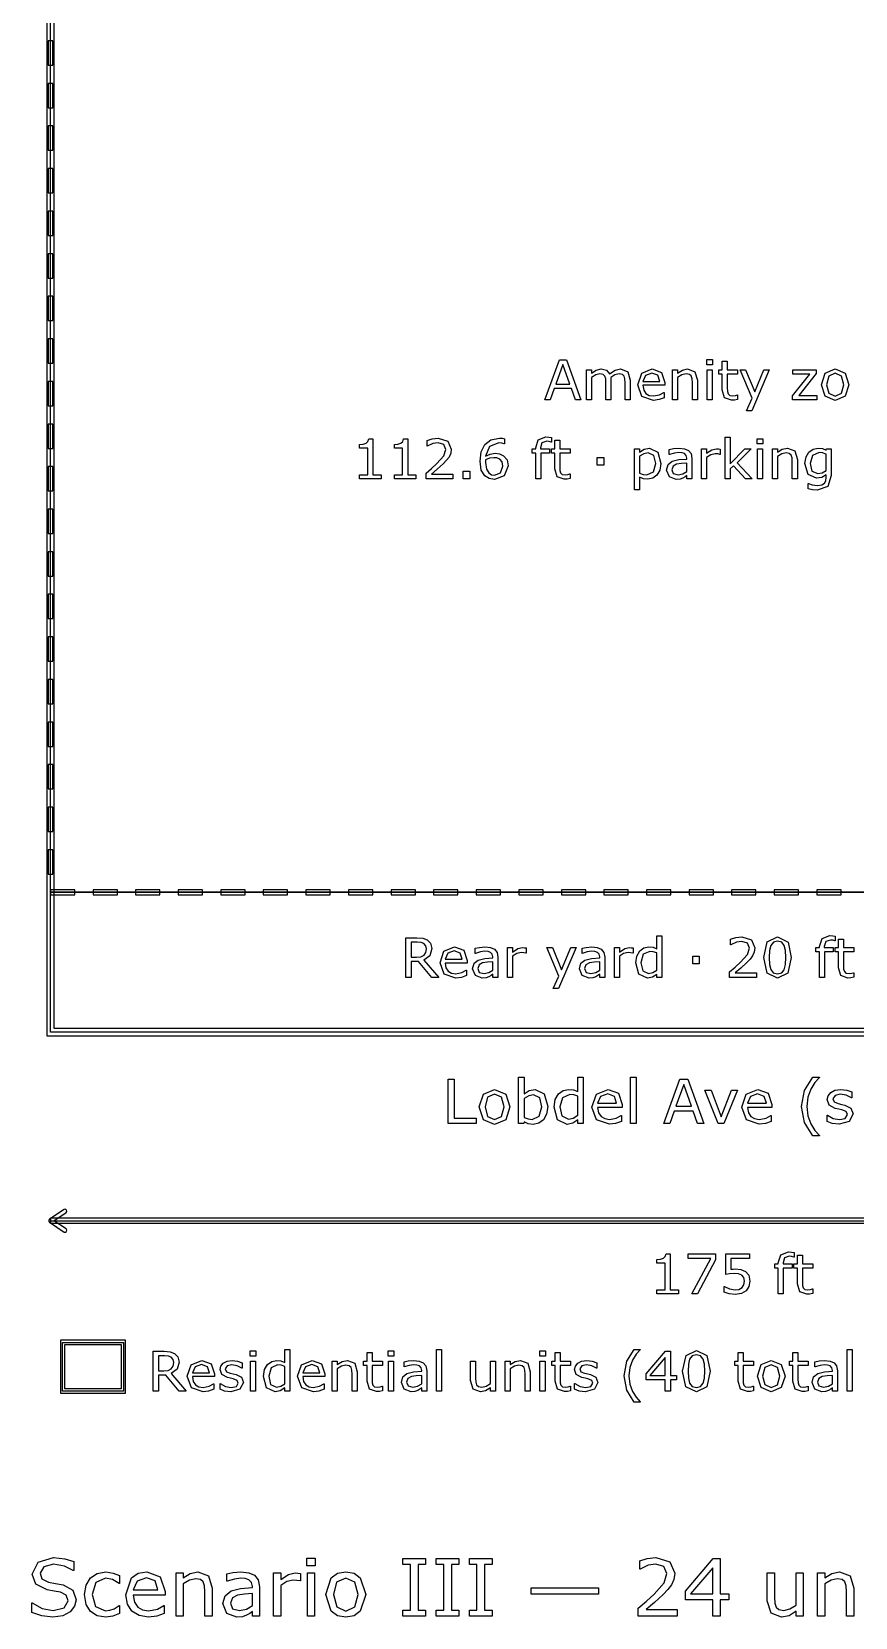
# Model space of a CAD drawing. Extents: x -3 to 198, y 3 to 612.
# Drawn here: x 10.8 to 46.7, y 309.7 to 378.7 of the extents above; entities that cross this region are included whole.
import ezdxf

# ---------------------------------------------------------------- set-up
doc = ezdxf.new("R2010")
doc.units = 0
doc.header["$MEASUREMENT"] = 0
doc.layers.add('Layer 1', color=7, linetype='Continuous')

msp = doc.modelspace()

# ---------------------------------------------------------------- linework, layer by layer
at = {"layer": 'Layer 1', "color": 7}
for points in [[(11.483006, 454.684349), (11.483006, 335.040125), (71.066891, 335.040125), (71.066891, 454.684349), (11.483006, 454.684349)], [(11.800298, 454.367055), (70.749597, 454.367055), (70.749597, 335.357413), (11.800298, 335.357413), (11.800298, 454.367055)], [(11.641652, 379.38413), (70.908244, 379.38413), (70.908244, 341.284178), (11.641652, 341.284178), (11.641652, 379.38413)], [(12.170818, 321.705036), (14.816648, 321.705036), (14.816648, 319.588372), (12.170818, 319.588372), (12.170818, 321.705036)]]:
    msp.add_lwpolyline(points, close=True, dxfattribs=at)
for points in [[(11.535715, 378.325798), (11.535715, 377.267466), (11.747589, 377.267466), (11.747589, 378.325798), (11.535715, 378.325798)], [(11.535715, 376.473717), (11.535715, 375.415385), (11.747589, 375.415385), (11.747589, 376.473717), (11.535715, 376.473717)], [(11.535715, 374.621636), (11.535715, 373.563304), (11.747589, 373.563304), (11.747589, 374.621636), (11.535715, 374.621636)], [(11.535715, 372.769555), (11.535715, 371.711223), (11.747589, 371.711223), (11.747589, 372.769555), (11.535715, 372.769555)], [(11.535715, 370.917474), (11.535715, 369.859142), (11.747589, 369.859142), (11.747589, 370.917474), (11.535715, 370.917474)], [(11.535715, 369.065393), (11.535715, 368.007061), (11.747589, 368.007061), (11.747589, 369.065393), (11.535715, 369.065393)], [(11.535715, 367.213312), (11.535715, 366.15498), (11.747589, 366.15498), (11.747589, 367.213312), (11.535715, 367.213312)], [(11.535715, 365.361231), (11.535715, 364.302899), (11.747589, 364.302899), (11.747589, 365.361231), (11.535715, 365.361231)], [(34.720706, 362.715401), (34.475371, 362.715401), (34.305615, 363.197929), (33.556824, 363.197929), (33.387067, 362.715401), (33.153361, 362.715401), (33.783556, 364.446689), (34.090511, 364.446689), (34.720706, 362.715401)], [(34.234688, 363.395591), (33.931219, 364.245537), (33.626586, 363.395591), (34.234688, 363.395591)], [(40.442443, 364.231586), (40.195944, 364.231586), (40.195944, 364.458315), (40.442443, 364.458315), (40.442443, 364.231586)], [(41.535396, 362.727016), (41.400522, 362.700272), (41.271461, 362.689821), (40.969154, 362.796792), (40.86567, 363.139792), (40.86567, 363.830449), (40.718006, 363.830449), (40.718006, 364.014157), (40.86567, 364.014157), (40.86567, 364.387391), (41.084263, 364.387391), (41.084263, 364.014157), (41.535396, 364.014157), (41.535396, 363.830449), (41.084263, 363.830449), (41.084263, 363.238624), (41.08892, 363.078168), (41.121477, 362.9712), (41.191239, 362.902599), (41.328441, 362.88167), (41.440061, 362.896778), (41.523778, 362.923519), (41.535393, 362.923519), (41.535396, 362.727016)], [(11.535715, 363.50915), (11.535715, 362.450818), (11.747589, 362.450818), (11.747589, 363.50915), (11.535715, 363.50915)], [(36.86127, 362.715401), (36.642679, 362.715401), (36.642679, 363.454889), (36.63453, 363.616507), (36.603135, 363.740919), (36.526395, 363.816495), (36.382218, 363.84208), (36.19851, 363.795572), (36.0148, 363.679301), (36.020621, 363.616512), (36.023002, 363.54675), (36.023002, 362.715401), (35.804411, 362.715401), (35.804411, 363.454889), (35.796262, 363.617671), (35.764869, 363.742081), (35.68813, 363.816495), (35.543953, 363.84208), (35.36373, 363.797897), (35.184673, 363.685114), (35.184673, 362.715401), (34.96608, 362.715401), (34.96608, 364.014157), (35.184673, 364.014157), (35.184673, 363.86998), (35.388148, 364.002531), (35.605577, 364.050201), (35.829981, 363.99439), (35.968344, 363.839749), (36.210189, 364.000205), (36.443895, 364.050201), (36.758992, 363.919976), (36.861312, 363.558373), (36.86127, 362.715401)], [(38.369316, 363.342106), (37.412399, 363.342106), (37.448443, 363.132818), (37.547273, 362.987477), (37.690288, 362.90376), (37.873998, 362.875857), (38.140259, 362.928179), (38.332108, 363.032824), (38.343723, 363.032824), (38.343723, 362.794466), (38.118155, 362.716563), (37.876311, 362.68517), (37.37169, 362.859578), (37.190305, 363.357221), (37.363551, 363.863003), (37.821661, 364.050201), (38.226288, 363.896722), (38.369303, 363.460702), (38.369316, 363.342106)], [(38.156538, 363.509536), (38.069334, 363.775799), (37.810048, 363.86998), (37.529831, 363.766499), (37.412399, 363.509536), (38.156538, 363.509536)], [(39.786669, 362.715401), (39.568078, 362.715401), (39.568078, 363.454889), (39.557601, 363.62232), (39.519231, 363.745568), (39.435514, 363.817659), (39.293663, 363.84208), (39.106465, 363.797897), (38.919268, 363.685114), (38.919268, 362.715401), (38.700677, 362.715401), (38.700677, 364.014157), (38.919268, 364.014157), (38.919268, 363.86998), (39.130881, 364.002531), (39.355287, 364.050201), (39.676197, 363.923466), (39.786655, 363.558373), (39.786669, 362.715401)], [(40.428489, 362.715401), (40.209898, 362.715401), (40.209898, 364.014157), (40.428489, 364.014157), (40.428489, 362.715401)], [(42.910894, 364.014144), (42.1528, 362.236347), (41.919094, 362.236347), (42.160939, 362.778173), (41.643531, 364.014144), (41.880724, 364.014144), (42.279535, 363.051413), (42.681836, 364.014144), (42.910894, 364.014144)], [(44.975879, 362.715401), (43.927109, 362.715401), (43.927109, 362.877019), (44.684039, 363.831611), (43.943387, 363.831611), (43.943387, 364.014157), (44.956115, 364.014157), (44.956115, 363.858352), (44.195696, 362.900273), (44.975879, 362.900273), (44.975879, 362.715401)], [(46.378119, 363.364198), (46.215337, 362.863067), (45.779317, 362.679357), (45.340975, 362.863067), (45.179357, 363.364198), (45.340975, 363.865329), (45.779317, 364.050201), (46.215337, 363.865329), (46.378119, 363.364198), (46.378119, 363.364198)], [(46.152551, 363.364198), (46.053719, 363.738594), (45.779317, 363.861842), (45.502593, 363.738594), (45.404922, 363.364198), (45.503754, 362.99329), (45.779317, 362.867716), (46.052558, 362.992128), (46.152551, 363.364198), (46.152551, 363.364198)], [(11.535715, 361.657069), (11.535715, 360.598737), (11.747589, 360.598737), (11.747589, 361.657069), (11.535715, 361.657069)], [(26.025317, 359.275822), (25.088166, 359.275822), (25.088166, 359.452556), (25.448608, 359.452556), (25.448608, 360.612948), (25.088166, 360.612948), (25.088166, 360.771078), (25.245133, 360.782694), (25.371869, 360.818738), (25.455585, 360.89199), (25.491629, 361.012913), (25.67185, 361.012913), (25.67185, 359.452545), (26.025317, 359.452545), (26.025317, 359.275822)], [(27.539177, 359.275822), (26.602024, 359.275822), (26.602024, 359.452556), (26.962468, 359.452556), (26.962468, 360.612948), (26.602024, 360.612948), (26.602024, 360.771078), (26.758991, 360.782694), (26.885729, 360.818738), (26.969443, 360.89199), (27.005489, 361.012913), (27.18571, 361.012913), (27.18571, 359.452545), (27.539177, 359.452545), (27.539177, 359.275822)], [(29.151866, 359.275822), (27.979845, 359.275822), (27.979845, 359.518831), (28.224016, 359.728119), (28.453073, 359.936245), (28.758868, 360.279248), (28.84142, 360.554811), (28.751891, 360.765263), (28.504233, 360.842003), (28.275176, 360.804797), (28.034495, 360.690849), (28.02288, 360.690849), (28.02288, 360.935022), (28.242635, 361.009436), (28.510059, 361.043154), (28.927476, 360.914091), (29.078627, 360.566439), (29.053042, 360.381567), (28.979792, 360.219949), (28.872821, 360.078099), (28.725157, 359.923455), (28.468197, 359.686262), (28.220537, 359.474646), (29.151874, 359.474646), (29.151866, 359.275822)], [(31.557531, 359.837415), (31.383124, 359.406047), (30.957568, 359.239778), (30.725024, 359.279309), (30.540152, 359.396744), (30.385511, 359.652543), (30.332025, 360.036239), (30.380859, 360.444353), (30.53899, 360.760614), (30.802925, 360.965251), (31.179646, 361.039665), (31.294756, 361.033844), (31.388936, 361.012915), (31.388936, 360.790835), (31.377321, 360.790835), (31.278492, 360.823392), (31.144779, 360.839664), (30.745965, 360.682697), (30.572722, 360.260632), (30.764568, 360.350161), (30.984323, 360.381554), (31.178498, 360.360626), (31.351741, 360.279235), (31.505221, 360.100175), (31.557545, 359.837402), (31.557531, 359.837415)], [(33.437645, 360.873387), (33.42603, 360.873387), (33.331849, 360.894316), (33.229529, 360.905931), (33.02489, 360.843146), (32.962105, 360.618739), (32.962105, 360.574557), (33.356265, 360.574557), (33.356265, 360.390849), (32.969082, 360.390849), (32.969082, 359.275822), (32.750489, 359.275822), (32.750489, 360.39087), (32.602825, 360.39087), (32.602825, 360.574578), (32.750489, 360.574578), (32.750489, 360.617599), (32.865598, 360.972228), (33.198137, 361.09664), (33.329523, 361.089655), (33.437656, 361.073383), (33.437645, 360.873387)], [(34.250386, 359.28744), (34.115509, 359.260696), (33.986448, 359.250245), (33.684141, 359.357216), (33.58066, 359.700216), (33.58066, 360.390873), (33.432994, 360.390873), (33.432994, 360.574581), (33.58066, 360.574581), (33.58066, 360.947815), (33.799251, 360.947815), (33.799251, 360.574581), (34.250386, 360.574581), (34.250386, 360.390873), (33.799251, 360.390873), (33.799251, 359.799048), (33.803907, 359.638592), (33.836464, 359.531623), (33.906227, 359.463022), (34.043426, 359.442094), (34.155049, 359.457202), (34.238763, 359.483943), (34.250378, 359.483943), (34.250386, 359.28744)], [(42.163846, 359.275822), (41.875493, 359.275822), (41.354595, 359.844392), (41.212742, 359.709516), (41.212742, 359.275822), (40.994151, 359.275822), (40.994151, 361.085011), (41.212742, 361.085011), (41.212742, 359.924619), (41.844098, 360.574578), (42.119664, 360.574578), (41.516213, 359.974615), (42.163846, 359.275822)], [(42.628933, 360.792007), (42.382437, 360.792007), (42.382437, 361.018736), (42.628933, 361.018736), (42.628933, 360.792007)], [(31.3215, 359.828102), (31.288943, 360.007161), (31.184297, 360.130409), (31.065701, 360.179243), (30.929663, 360.190858), (30.745952, 360.167602), (30.571544, 360.095511), (30.568052, 360.045515), (30.566994, 359.986217), (30.604202, 359.695538), (30.708847, 359.528105), (30.823957, 359.452529), (30.959995, 359.429272), (31.225093, 359.531592), (31.3216, 359.828083), (31.3215, 359.828102)], [(35.708434, 359.869962), (35.430545, 359.869962), (35.430545, 360.19901), (35.708434, 360.19901), (35.708434, 359.869962)], [(38.197813, 359.940886), (38.152469, 359.651368), (38.02457, 359.430452), (37.843185, 359.29674), (37.62343, 359.250232), (37.439722, 359.272324), (37.273453, 359.340923), (37.273453, 358.796771), (37.054862, 358.796771), (37.054862, 360.574567), (37.273453, 360.574567), (37.273453, 360.438529), (37.468789, 360.560616), (37.701334, 360.610611), (38.066427, 360.432716), (38.197813, 359.940886), (38.197813, 359.940886)], [(37.972246, 359.935065), (37.892019, 360.286206), (37.645523, 360.402477), (37.455999, 360.361782), (37.273453, 360.254813), (37.273453, 359.518812), (37.432745, 359.46184), (37.585063, 359.446732), (37.869929, 359.56998), (37.972246, 359.935073), (37.972246, 359.935065)], [(39.547729, 359.275822), (39.330303, 359.275822), (39.330303, 359.414186), (39.251237, 359.358375), (39.155895, 359.302563), (39.030321, 359.258381), (38.864052, 359.239781), (38.566396, 359.356052), (38.444309, 359.652546), (38.507098, 359.890903), (38.688482, 360.03508), (38.973348, 360.106007), (39.330303, 360.13391), (39.330303, 360.167631), (39.303559, 360.290879), (39.229145, 360.367616), (39.117525, 360.403663), (38.981487, 360.412976), (38.789638, 360.389719), (38.571047, 360.324608), (38.559432, 360.324608), (38.559432, 360.546686), (38.744304, 360.585055), (38.982662, 360.605984), (39.221019, 360.582727), (39.397753, 360.505987), (39.509372, 360.367624), (39.547742, 360.157172), (39.547729, 359.275822)], [(40.779048, 360.33622), (40.767433, 360.33622), (40.67209, 360.352492), (40.563955, 360.358313), (40.368619, 360.312966), (40.187237, 360.197857), (40.187237, 359.275822), (39.968644, 359.275822), (39.968644, 360.574578), (40.187237, 360.574578), (40.187237, 360.382729), (40.416291, 360.530395), (40.619766, 360.574578), (40.702319, 360.571085), (40.779059, 360.560634), (40.779048, 360.33622)], [(42.614982, 359.275822), (42.396391, 359.275822), (42.396391, 360.574578), (42.614982, 360.574578), (42.614982, 359.275822)], [(44.133492, 359.275822), (43.914899, 359.275822), (43.914899, 360.01531), (43.904448, 360.182741), (43.866078, 360.305989), (43.782364, 360.37808), (43.640511, 360.402501), (43.453313, 360.358318), (43.266115, 360.245535), (43.266115, 359.275822), (43.047524, 359.275822), (43.047524, 360.574578), (43.266115, 360.574578), (43.266115, 360.430401), (43.477731, 360.562952), (43.702135, 360.610622), (44.023045, 360.483887), (44.133505, 360.118794), (44.133492, 359.275822)], [(45.607817, 359.423488), (45.457828, 358.938635), (44.996229, 358.783991), (44.793915, 358.799099), (44.600904, 358.839795), (44.600904, 359.063036), (44.61252, 359.063036), (44.782276, 359.011877), (45.014821, 358.980484), (45.199693, 359.007225), (45.313638, 359.081639), (45.371775, 359.190936), (45.389211, 359.333951), (45.389211, 359.452548), (45.199688, 359.333951), (44.970633, 359.295581), (44.600889, 359.463012), (44.464851, 359.937401), (44.511359, 360.225754), (44.64042, 360.436206), (44.824131, 360.564106), (45.039231, 360.610614), (45.227593, 360.587357), (45.389211, 360.518756), (45.403155, 360.574567), (45.607794, 360.574567), (45.607817, 359.423488)], [(45.389227, 359.632776), (45.389227, 360.340872), (45.226445, 360.396683), (45.077617, 360.414119), (44.793915, 360.293194), (44.690434, 359.942055), (44.767171, 359.610681), (45.021808, 359.497897), (45.212493, 359.533941), (45.389227, 359.632771), (45.389227, 359.632776)], [(11.535715, 359.804988), (11.535715, 358.746656), (11.747589, 358.746656), (11.747589, 359.804988), (11.535715, 359.804988)], [(29.878564, 359.275822), (29.600676, 359.275822), (29.600676, 359.607196), (29.878564, 359.607196), (29.878564, 359.275822)], [(39.330303, 359.595571), (39.330303, 359.957176), (39.094271, 359.93974), (38.880329, 359.906022), (38.728014, 359.822305), (38.669877, 359.667664), (38.737317, 359.499069), (38.943117, 359.443258), (39.153569, 359.487441), (39.330303, 359.595576), (39.330303, 359.595571)], [(11.535715, 357.952907), (11.535715, 356.894575), (11.747589, 356.894575), (11.747589, 357.952907), (11.535715, 357.952907)], [(11.535715, 356.100826), (11.535715, 355.042494), (11.747589, 355.042494), (11.747589, 356.100826), (11.535715, 356.100826)], [(11.535715, 354.248745), (11.535715, 353.190413), (11.747589, 353.190413), (11.747589, 354.248745), (11.535715, 354.248745)], [(11.535715, 352.396664), (11.535715, 351.338332), (11.747589, 351.338332), (11.747589, 352.396664), (11.535715, 352.396664)], [(11.535715, 350.544583), (11.535715, 349.486251), (11.747589, 349.486251), (11.747589, 350.544583), (11.535715, 350.544583)], [(11.535715, 348.692502), (11.535715, 347.63417), (11.747589, 347.63417), (11.747589, 348.692502), (11.535715, 348.692502)], [(11.535715, 346.840421), (11.535715, 345.782089), (11.747589, 345.782089), (11.747589, 346.840421), (11.535715, 346.840421)], [(11.535715, 344.98834), (11.535715, 343.930008), (11.747589, 343.930008), (11.747589, 344.98834), (11.535715, 344.98834)], [(11.535715, 343.136259), (11.535715, 342.077927), (11.747589, 342.077927), (11.747589, 343.136259), (11.535715, 343.136259)], [(11.641652, 341.390117), (11.641652, 341.178239), (12.699984, 341.178239), (12.699984, 341.390117), (11.641652, 341.390117)], [(11.641652, 341.284178), (70.908244, 341.284178), (70.908244, 335.198769), (11.641652, 335.198769), (11.641652, 341.284178)], [(13.493733, 341.390117), (13.493733, 341.178239), (14.552065, 341.178239), (14.552065, 341.390117), (13.493733, 341.390117)], [(15.345814, 341.390117), (15.345814, 341.178239), (16.404146, 341.178239), (16.404146, 341.390117), (15.345814, 341.390117)], [(17.197895, 341.390117), (17.197895, 341.178239), (18.256227, 341.178239), (18.256227, 341.390117), (17.197895, 341.390117)], [(19.049976, 341.390117), (19.049976, 341.178239), (20.108308, 341.178239), (20.108308, 341.390117), (19.049976, 341.390117)], [(20.902057, 341.390117), (20.902057, 341.178239), (21.960389, 341.178239), (21.960389, 341.390117), (20.902057, 341.390117)], [(22.754138, 341.390117), (22.754138, 341.178239), (23.81247, 341.178239), (23.81247, 341.390117), (22.754138, 341.390117)], [(24.606219, 341.390117), (24.606219, 341.178239), (25.664551, 341.178239), (25.664551, 341.390117), (24.606219, 341.390117)], [(26.4583, 341.390117), (26.4583, 341.178239), (27.516632, 341.178239), (27.516632, 341.390117), (26.4583, 341.390117)], [(28.310381, 341.390117), (28.310381, 341.178239), (29.368713, 341.178239), (29.368713, 341.390117), (28.310381, 341.390117)], [(30.162462, 341.390117), (30.162462, 341.178239), (31.220794, 341.178239), (31.220794, 341.390117), (30.162462, 341.390117)], [(32.014543, 341.390117), (32.014543, 341.178239), (33.072875, 341.178239), (33.072875, 341.390117), (32.014543, 341.390117)], [(33.866624, 341.390117), (33.866624, 341.178239), (34.924956, 341.178239), (34.924956, 341.390117), (33.866624, 341.390117)], [(35.718705, 341.390117), (35.718705, 341.178239), (36.777037, 341.178239), (36.777037, 341.390117), (35.718705, 341.390117)], [(37.570786, 341.390117), (37.570786, 341.178239), (38.629118, 341.178239), (38.629118, 341.390117), (37.570786, 341.390117)], [(39.422867, 341.390117), (39.422867, 341.178239), (40.481199, 341.178239), (40.481199, 341.390117), (39.422867, 341.390117)], [(41.274948, 341.390117), (41.274948, 341.178239), (42.33328, 341.178239), (42.33328, 341.390117), (41.274948, 341.390117)], [(43.127029, 341.390117), (43.127029, 341.178239), (44.185361, 341.178239), (44.185361, 341.390117), (43.127029, 341.390117)], [(44.97911, 341.390117), (44.97911, 341.178239), (46.037442, 341.178239), (46.037442, 341.390117), (44.97911, 341.390117)], [(38.244904, 337.580016), (38.026313, 337.580016), (38.026313, 337.716065), (37.829813, 337.589329), (37.607735, 337.54398), (37.237991, 337.723023), (37.101953, 338.219513), (37.148461, 338.513676), (37.276361, 338.733439), (37.460069, 338.868297), (37.678659, 338.914811), (37.860044, 338.892586), (38.026313, 338.826308), (38.026313, 339.389076), (38.244904, 339.389076), (38.244904, 337.580016)], [(45.779317, 339.177595), (45.767702, 339.177595), (45.673521, 339.198497), (45.571202, 339.210138), (45.366565, 339.147353), (45.303777, 338.92296), (45.303777, 338.878775), (45.69794, 338.878775), (45.69794, 338.695075), (45.310754, 338.695075), (45.310754, 337.580016), (45.092164, 337.580016), (45.092164, 338.695075), (44.944497, 338.695075), (44.944497, 338.878775), (45.092164, 338.878775), (45.092164, 338.921796), (45.207271, 339.276416), (45.539809, 339.400823), (45.671196, 339.393944), (45.779328, 339.37754), (45.779317, 339.177595)], [(28.532718, 337.580016), (28.233901, 337.580016), (27.654866, 338.268355), (27.330469, 338.268355), (27.330469, 337.580016), (27.10025, 337.580016), (27.10025, 339.311315), (27.585103, 339.311315), (27.846715, 339.290413), (28.035074, 339.218314), (28.181577, 339.068322), (28.235062, 338.840436), (28.140884, 338.526482), (27.881595, 338.336962), (28.532718, 337.580016)], [(27.994379, 338.824112), (27.967638, 338.955504), (27.881595, 339.053188), (27.762998, 339.099701), (27.601381, 339.113724), (27.330469, 339.113724), (27.330469, 338.460284), (27.563011, 338.460284), (27.753698, 338.478804), (27.892062, 338.550877), (27.968799, 338.662504), (27.994384, 338.824112), (27.994379, 338.824112)], [(29.767524, 338.206734), (28.81061, 338.206734), (28.846654, 337.997422), (28.945483, 337.852087), (29.088498, 337.768373), (29.272206, 337.740459), (29.538469, 337.792794), (29.730319, 337.897436), (29.741934, 337.897436), (29.741934, 337.659073), (29.516369, 337.58118), (29.274521, 337.549774), (28.769903, 337.724187), (28.588519, 338.221841), (28.761762, 338.727618), (29.219874, 338.914811), (29.624501, 338.761326), (29.767514, 338.32532), (29.767524, 338.206734)], [(29.554749, 338.374162), (29.467545, 338.640412), (29.208257, 338.734603), (28.928042, 338.631125), (28.81061, 338.374162), (29.554749, 338.374162)], [(31.10814, 337.580016), (30.890711, 337.580016), (30.890711, 337.718366), (30.811645, 337.662566), (30.716303, 337.606765), (30.590729, 337.56258), (30.42446, 337.544059), (30.126804, 337.660317), (30.00472, 337.956809), (30.067506, 338.195171), (30.248891, 338.339343), (30.533757, 338.410277), (30.890711, 338.438191), (30.890711, 338.471899), (30.863969, 338.595142), (30.789555, 338.671897), (30.677933, 338.707933), (30.541895, 338.717194), (30.350046, 338.69391), (30.131456, 338.628797), (30.11984, 338.628797), (30.11984, 338.850861), (30.304712, 338.889226), (30.54307, 338.910128), (30.781427, 338.886844), (30.958158, 338.810089), (31.069781, 338.671738), (31.10815, 338.461289), (31.10814, 337.580016)], [(32.339459, 338.640412), (32.327817, 338.640412), (32.232475, 338.656816), (32.124342, 338.662637), (31.929006, 338.617287), (31.747621, 338.502194), (31.747621, 337.580016), (31.529031, 337.580016), (31.529031, 338.878775), (31.747621, 338.878775), (31.747621, 338.686925), (31.976676, 338.834589), (32.180153, 338.878775), (32.262706, 338.875335), (32.339446, 338.864752), (32.339459, 338.640412)], [(34.505603, 338.878775), (33.747509, 337.100988), (33.513803, 337.100988), (33.75565, 337.642802), (33.238239, 338.878775), (33.475433, 338.878775), (33.874247, 337.916036), (34.276548, 338.878775), (34.505603, 338.878775)], [(35.754363, 337.580016), (35.536934, 337.580016), (35.536934, 337.718366), (35.457868, 337.662566), (35.362526, 337.606765), (35.236952, 337.56258), (35.070683, 337.544059), (34.773027, 337.660317), (34.650943, 337.956809), (34.713729, 338.195171), (34.895114, 338.339343), (35.17998, 338.410277), (35.536934, 338.438191), (35.536934, 338.471899), (35.51019, 338.595142), (35.435776, 338.671897), (35.324156, 338.707933), (35.188118, 338.717194), (34.996269, 338.69391), (34.777679, 338.628797), (34.766037, 338.628797), (34.766037, 338.850861), (34.950909, 338.889226), (35.189266, 338.910128), (35.427624, 338.886844), (35.604358, 338.810089), (35.71598, 338.671738), (35.75435, 338.461289), (35.754363, 337.580016)], [(36.985679, 338.640412), (36.974064, 338.640412), (36.878722, 338.656816), (36.770589, 338.662637), (36.57525, 338.617287), (36.393868, 338.502194), (36.393868, 337.580016), (36.175277, 337.580016), (36.175277, 338.878775), (36.393868, 338.878775), (36.393868, 338.686925), (36.622923, 338.834589), (36.826398, 338.878775), (36.908953, 338.875335), (36.98569, 338.864752), (36.985679, 338.640412)], [(38.026313, 337.899765), (38.026313, 338.645068), (37.868183, 338.699705), (37.715867, 338.714786), (37.42984, 338.586887), (37.32752, 338.224117), (37.406583, 337.871798), (37.660056, 337.752048), (37.848418, 337.792741), (38.026313, 337.899712), (38.026313, 337.899765)], [(42.359765, 337.580016), (41.187744, 337.580016), (41.187744, 337.823035), (41.431915, 338.032321), (41.660969, 338.240442), (41.966766, 338.583447), (42.049319, 338.85901), (41.959789, 339.06946), (41.712129, 339.146189), (41.483074, 339.108988), (41.242391, 338.995032), (41.230776, 338.995032), (41.230776, 339.239216), (41.450528, 339.313617), (41.717955, 339.347351), (42.135369, 339.218287), (42.286523, 338.870625), (42.260938, 338.685761), (42.187688, 338.524154), (42.080717, 338.382285), (41.933051, 338.227662), (41.67609, 337.990464), (41.428433, 337.77885), (42.35977, 337.77885), (42.359765, 337.580016)], [(43.871298, 338.446234), (43.724796, 337.761388), (43.272497, 337.54398), (42.816713, 337.76488), (42.673698, 338.443906), (42.819039, 339.12526), (43.272497, 339.346187), (43.727122, 339.121768), (43.871298, 338.446234), (43.871298, 338.446234)], [(43.565504, 337.918365), (43.620151, 338.139292), (43.635259, 338.446234), (43.620151, 338.753203), (43.56434, 338.974104), (43.45272, 339.108988), (43.272497, 339.154338), (43.091115, 339.108988), (42.978331, 338.971802), (42.923684, 338.747383), (42.90974, 338.443906), (42.92252, 338.140456), (42.977167, 337.921857), (43.085302, 337.78348), (43.272497, 337.735829), (43.453882, 337.781178), (43.565504, 337.918365), (43.565504, 337.918365)], [(46.592058, 337.591631), (46.457184, 337.564908), (46.328121, 337.554325), (46.025814, 337.661296), (45.922333, 338.004301), (45.922333, 338.694969), (45.774669, 338.694969), (45.774669, 338.878669), (45.922333, 338.878669), (45.922333, 339.25189), (46.140923, 339.25189), (46.140923, 338.878669), (46.592058, 338.878669), (46.592058, 338.694969), (46.140923, 338.694969), (46.140923, 338.103123), (46.14558, 337.94268), (46.178137, 337.835709), (46.247899, 337.767103), (46.385099, 337.746201), (46.496721, 337.761282), (46.580438, 337.788031), (46.592053, 337.788031), (46.592058, 337.591631)], [(30.890711, 337.899765), (30.890711, 338.26137), (30.654679, 338.243908), (30.44074, 338.210173), (30.288422, 338.126459), (30.230288, 337.971837), (30.297725, 337.803218), (30.503525, 337.747418), (30.713977, 337.791603), (30.890711, 337.899738), (30.890711, 337.899765)], [(35.536934, 337.899765), (35.536934, 338.26137), (35.300902, 338.243908), (35.08696, 338.210173), (34.934645, 338.126459), (34.876508, 337.971837), (34.943948, 337.803218), (35.149748, 337.747418), (35.3602, 337.791603), (35.536934, 337.899738), (35.536934, 337.899765)], [(39.869221, 338.174164), (39.591332, 338.174164), (39.591332, 338.503225), (39.869221, 338.503225), (39.869221, 338.174164)], [(33.272863, 331.962548), (33.221187, 331.636979), (33.084244, 331.394092), (32.882706, 331.240369), (32.641118, 331.189966), (32.426663, 331.219679), (32.245794, 331.297202), (32.230289, 331.230024), (32.002912, 331.230024), (32.002912, 333.240246), (32.245791, 333.240246), (32.245791, 332.52193), (32.462834, 332.658878), (32.721215, 332.713144), (33.124291, 332.516771), (33.27286, 331.962548), (33.272863, 331.962548)], [(34.821861, 331.229892), (34.578982, 331.229892), (34.578982, 331.381048), (34.360651, 331.240237), (34.113895, 331.189834), (33.703069, 331.3888), (33.551916, 331.940429), (33.603591, 332.267295), (33.745702, 332.511452), (33.949822, 332.661339), (34.192701, 332.713012), (34.39424, 332.688405), (34.578982, 332.614772), (34.578982, 333.240061), (34.821861, 333.240061), (34.821861, 331.229892)], [(37.121461, 331.229892), (36.878581, 331.229892), (36.878581, 333.240114), (37.121461, 333.240114), (37.121461, 331.229892)], [(45.097707, 330.69763), (44.801861, 330.69763), (44.446584, 331.26995), (44.319978, 331.968872), (44.446584, 332.667794), (44.801861, 333.240114), (45.097707, 333.240114), (45.097707, 333.227149), (44.897462, 333.008816), (44.721761, 332.722008), (44.595155, 332.371911), (44.547353, 331.968846), (44.593864, 331.564457), (44.721761, 331.215657), (44.898753, 330.928849), (45.097707, 330.710515), (45.097707, 330.69763)], [(30.160652, 331.230024), (28.943674, 331.230024), (28.943674, 333.153675), (29.199472, 333.153675), (29.199472, 331.457407), (30.160652, 331.457407), (30.160652, 331.230024)], [(31.626971, 331.950907), (31.446102, 331.394092), (30.961638, 331.189966), (30.474588, 331.394092), (30.295013, 331.950907), (30.474588, 332.507722), (30.961638, 332.713144), (31.446102, 332.507722), (31.626971, 331.950907), (31.626971, 331.950907)], [(31.37634, 331.950907), (31.266527, 332.366911), (30.961638, 332.503859), (30.654163, 332.366911), (30.545642, 331.950907), (30.655454, 331.538792), (30.961638, 331.399251), (31.265236, 331.537496), (31.37634, 331.950907), (31.37634, 331.950907)], [(33.022231, 331.955934), (32.936967, 332.347384), (32.66179, 332.48174), (32.447332, 332.435252), (32.245794, 332.317672), (32.245794, 331.49085), (32.422787, 331.426265), (32.592027, 331.408274), (32.907251, 331.540062), (33.022231, 331.95604), (33.022231, 331.955934)], [(34.578982, 331.585174), (34.578982, 332.413292), (34.403283, 332.473987), (34.234042, 332.490656), (33.916233, 332.348549), (33.802545, 331.945483), (33.890394, 331.554032), (34.172032, 331.420974), (34.38132, 331.466191), (34.578982, 331.585041), (34.578982, 331.585174)], [(36.507803, 331.926221), (35.444563, 331.926221), (35.48461, 331.693679), (35.594422, 331.532204), (35.753328, 331.439177), (35.957449, 331.408168), (36.253298, 331.466323), (36.466462, 331.582581), (36.479373, 331.582581), (36.479373, 331.317733), (36.228742, 331.231188), (35.960026, 331.19629), (35.399337, 331.390097), (35.197799, 331.943022), (35.390294, 332.504997), (35.899307, 332.713012), (36.348891, 332.542462), (36.507795, 332.05801), (36.507803, 331.926221)], [(36.271384, 332.112276), (36.174492, 332.408106), (35.886395, 332.512749), (35.575044, 332.397788), (35.444563, 332.112276), (36.271384, 332.112276)], [(40.068304, 331.229892), (39.795712, 331.229892), (39.607093, 331.766043), (38.775104, 331.766043), (38.586486, 331.230024), (38.326811, 331.230024), (39.027027, 333.153675), (39.36809, 333.153675), (40.068304, 331.229892)], [(39.528287, 331.985647), (39.191098, 332.930049), (38.852619, 331.985647), (39.528287, 331.985647)], [(41.524286, 332.672954), (40.940343, 331.229892), (40.696173, 331.229892), (40.116106, 332.672954), (40.379655, 332.672954), (40.826654, 331.524452), (41.269781, 332.672954), (41.524286, 332.672954)], [(43.026776, 331.926221), (41.963536, 331.926221), (42.003586, 331.693679), (42.113398, 331.532204), (42.272302, 331.439177), (42.476425, 331.408168), (42.772271, 331.466323), (42.985435, 331.582581), (42.998346, 331.582581), (42.998346, 331.317733), (42.747718, 331.231188), (42.478999, 331.19629), (41.918311, 331.390097), (41.716773, 331.943022), (41.909267, 332.504997), (42.41828, 332.713012), (42.867865, 332.542462), (43.026768, 332.05801), (43.026776, 331.926221)], [(42.790358, 332.112276), (42.693465, 332.408106), (42.405368, 332.512749), (42.094018, 332.397788), (41.963536, 332.112276), (42.790358, 332.112276)], [(46.557565, 331.645896), (46.393491, 331.321623), (45.947783, 331.19502), (45.653228, 331.232485), (45.429727, 331.316437), (45.429727, 331.589037), (45.442638, 331.589037), (45.698437, 331.450819), (45.968447, 331.400415), (46.219076, 331.452089), (46.30951, 331.614886), (46.260417, 331.744082), (46.071798, 331.819012), (45.936149, 331.846132), (45.784995, 331.879734), (45.514986, 332.027001), (45.43618, 332.267295), (45.472354, 332.435252), (45.584748, 332.576064), (45.7682, 332.671657), (46.018831, 332.707826), (46.279797, 332.675547), (46.500714, 332.59932), (46.500714, 332.339632), (46.487802, 332.339632), (46.261718, 332.45462), (46.000752, 332.50243), (45.77596, 332.450757), (45.684234, 332.299601), (45.739786, 332.165246), (45.915485, 332.091586), (46.065348, 332.060576), (46.204873, 332.03216), (46.465839, 331.899101), (46.557565, 331.645896), (46.557565, 331.645896)], [(12.23283, 327.486069), (11.597727, 327.062842), (11.562235, 326.996696), (11.597727, 326.93055), (12.23283, 326.507323), (12.29247, 326.495628), (12.3429, 326.529548), (12.354596, 326.589185), (12.320681, 326.639615), (11.784797, 326.996696), (12.320681, 327.353777), (12.354596, 327.404207), (12.3429, 327.463844), (12.29247, 327.497764), (12.23283, 327.486069), (12.23283, 327.486069)], [(11.641652, 327.102635), (11.641652, 326.890757), (70.908244, 326.890757), (70.908244, 327.102635), (11.641652, 327.102635)], [(11.641652, 326.996696), (70.908244, 326.996696)], [(43.990477, 325.419279), (43.978862, 325.419279), (43.884684, 325.440181), (43.782364, 325.451822), (43.577725, 325.389037), (43.514937, 325.164644), (43.514937, 325.120459), (43.909099, 325.120459), (43.909099, 324.936759), (43.521914, 324.936759), (43.521914, 323.8217), (43.303323, 323.8217), (43.303323, 324.936759), (43.155657, 324.936759), (43.155657, 325.120459), (43.303323, 325.120459), (43.303323, 325.16348), (43.418433, 325.5181), (43.750969, 325.642507), (43.882358, 325.635628), (43.99049, 325.619224), (43.990477, 325.419279)], [(38.958233, 323.8217), (38.02108, 323.8217), (38.02108, 323.998441), (38.381524, 323.998441), (38.381524, 325.158823), (38.02108, 325.158823), (38.02108, 325.316964), (38.178049, 325.328606), (38.304784, 325.364642), (38.388501, 325.437905), (38.424545, 325.55882), (38.604766, 325.55882), (38.604766, 323.998468), (38.958233, 323.998468), (38.958233, 323.8217)], [(40.575573, 325.293708), (39.791902, 323.8217), (39.54308, 323.8217), (40.376747, 325.349508), (39.390762, 325.349508), (39.390762, 325.552999), (40.575573, 325.552999), (40.575573, 325.293708)], [(42.07083, 324.371662), (42.026644, 324.140284), (41.905722, 323.954256), (41.705734, 323.828685), (41.438309, 323.785664), (41.165072, 323.815879), (40.942992, 323.886814), (40.942992, 324.132135), (40.959263, 324.132135), (41.182505, 324.028657), (41.433653, 323.9868), (41.592945, 324.010083), (41.731309, 324.091469), (41.808048, 324.211246), (41.834792, 324.372853), (41.803397, 324.524009), (41.718519, 324.622831), (41.570855, 324.684452), (41.377844, 324.702973), (41.180182, 324.68895), (41.0174, 324.661063), (41.0174, 325.552867), (42.059196, 325.552867), (42.059196, 325.349376), (41.241806, 325.349376), (41.241806, 324.888948), (41.344123, 324.895828), (41.434817, 324.898473), (41.681313, 324.874132), (41.875488, 324.790391), (42.019664, 324.625291), (42.070824, 324.371821), (42.07083, 324.371662)], [(44.803218, 323.833315), (44.668341, 323.806592), (44.53928, 323.796009), (44.236973, 323.90298), (44.133492, 324.245985), (44.133492, 324.936653), (43.985826, 324.936653), (43.985826, 325.120353), (44.133492, 325.120353), (44.133492, 325.493574), (44.352083, 325.493574), (44.352083, 325.120353), (44.803218, 325.120353), (44.803218, 324.936653), (44.352083, 324.936653), (44.352083, 324.344807), (44.356739, 324.184364), (44.389294, 324.077393), (44.459056, 324.008787), (44.596258, 323.987885), (44.707878, 324.002966), (44.791595, 324.029715), (44.80321, 324.029715), (44.803218, 323.833315)], [(12.078317, 321.797534), (12.078317, 319.495874), (14.909149, 319.495874), (14.909149, 321.797534), (12.078317, 321.797534)], [(12.263319, 321.612538), (14.724147, 321.612538), (14.724147, 319.68087), (12.263319, 319.68087), (12.263319, 321.612538)], [(17.539993, 319.588372), (17.241174, 319.588372), (16.66214, 320.276711), (16.337742, 320.276711), (16.337742, 319.588372), (16.107524, 319.588372), (16.107524, 321.319671), (16.592377, 321.319671), (16.853989, 321.298769), (17.042349, 321.22667), (17.188852, 321.076678), (17.242337, 320.848792), (17.148157, 320.534838), (16.88887, 320.345318), (17.539993, 319.588372)], [(17.001654, 320.832468), (16.974912, 320.96386), (16.88887, 321.061544), (16.770273, 321.108057), (16.608655, 321.12208), (16.337742, 321.12208), (16.337742, 320.46864), (16.570286, 320.46864), (16.760971, 320.48716), (16.899335, 320.559233), (16.976074, 320.67086), (17.001654, 320.832468), (17.001654, 320.832468)], [(18.774799, 320.21509), (17.817882, 320.21509), (17.853926, 320.005778), (17.952757, 319.860443), (18.095772, 319.776729), (18.279481, 319.748815), (18.545744, 319.80115), (18.737592, 319.905792), (18.749218, 319.905792), (18.749218, 319.667429), (18.523651, 319.589536), (18.281806, 319.55813), (17.777186, 319.732543), (17.595802, 320.230197), (17.769047, 320.735974), (18.227158, 320.923167), (18.631784, 320.769682), (18.774798, 320.333676), (18.774799, 320.21509)], [(18.562022, 320.382518), (18.474818, 320.648768), (18.215532, 320.742959), (17.935317, 320.639481), (17.817882, 320.382518), (18.562022, 320.382518)], [(20.034023, 319.962757), (19.886358, 319.670922), (19.48522, 319.556966), (19.22012, 319.5907), (19.01897, 319.666265), (19.01897, 319.911613), (19.030598, 319.911613), (19.260817, 319.787206), (19.503825, 319.741857), (19.729392, 319.78837), (19.810782, 319.93487), (19.766599, 320.051128), (19.596842, 320.11857), (19.474757, 320.142912), (19.338719, 320.173127), (19.095711, 320.305683), (19.024785, 320.521953), (19.057341, 320.673109), (19.158497, 320.799845), (19.323604, 320.885887), (19.549171, 320.918431), (19.78404, 320.88938), (19.982865, 320.820773), (19.982865, 320.587067), (19.971236, 320.587067), (19.767761, 320.690545), (19.532891, 320.733567), (19.330578, 320.687053), (19.248025, 320.551031), (19.298022, 320.43009), (19.456152, 320.363838), (19.591027, 320.335925), (19.716601, 320.31026), (19.95147, 320.19051), (20.034023, 319.962598), (20.034023, 319.962757)], [(20.581663, 321.104565), (20.335167, 321.104565), (20.335167, 321.331286), (20.581663, 321.331286), (20.581663, 321.104565)], [(20.567711, 319.588372), (20.34912, 319.588372), (20.34912, 320.887131), (20.567711, 320.887131), (20.567711, 319.588372)], [(22.053665, 319.588372), (21.835074, 319.588372), (21.835074, 319.724421), (21.638574, 319.597685), (21.416495, 319.552336), (21.046751, 319.731379), (20.910713, 320.227869), (20.957221, 320.522032), (21.085121, 320.741795), (21.26883, 320.876653), (21.487421, 320.923167), (21.668805, 320.900942), (21.835074, 320.834664), (21.835074, 321.397432), (22.053665, 321.397432), (22.053665, 319.588372)], [(23.571012, 320.21509), (22.614095, 320.21509), (22.650139, 320.005778), (22.74897, 319.860443), (22.891985, 319.776729), (23.075694, 319.748815), (23.341957, 319.80115), (23.533805, 319.905792), (23.545434, 319.905792), (23.545434, 319.667429), (23.319866, 319.589536), (23.078021, 319.55813), (22.573401, 319.732543), (22.392017, 320.230197), (22.565262, 320.735974), (23.023373, 320.923167), (23.427999, 320.769682), (23.571013, 320.333676), (23.571012, 320.21509)], [(23.358235, 320.382518), (23.271031, 320.648768), (23.011745, 320.742959), (22.73153, 320.639481), (22.614095, 320.382518), (23.358235, 320.382518)], [(24.988366, 319.588372), (24.769775, 319.588372), (24.769775, 320.327855), (24.75931, 320.495283), (24.720941, 320.618552), (24.637225, 320.690625), (24.495374, 320.714966), (24.308176, 320.670781), (24.120978, 320.557989), (24.120978, 319.588372), (23.902387, 319.588372), (23.902387, 320.887131), (24.120978, 320.887131), (24.120978, 320.742959), (24.332593, 320.875489), (24.556998, 320.923167), (24.877908, 320.796432), (24.988366, 320.431333), (24.988366, 319.588372)], [(26.083646, 319.600014), (25.948771, 319.573291), (25.819709, 319.562707), (25.517403, 319.669678), (25.413921, 320.012684), (25.413921, 320.703351), (25.266255, 320.703351), (25.266255, 320.887051), (25.413921, 320.887051), (25.413921, 321.260272), (25.632512, 321.260272), (25.632512, 320.887051), (26.083646, 320.887051), (26.083646, 320.703351), (25.632512, 320.703351), (25.632512, 320.111506), (25.637163, 319.951062), (25.669719, 319.844091), (25.739482, 319.775485), (25.876683, 319.754583), (25.988304, 319.769664), (26.07202, 319.796414), (26.083648, 319.796414), (26.083646, 319.600014)], [(26.582453, 321.104591), (26.335956, 321.104591), (26.335956, 321.331313), (26.582453, 321.331313), (26.582453, 321.104591)], [(26.568499, 319.588372), (26.349909, 319.588372), (26.349909, 320.887131), (26.568499, 320.887131), (26.568499, 319.588372)], [(28.01027, 319.588372), (27.792843, 319.588372), (27.792843, 319.726722), (27.713778, 319.670922), (27.618436, 319.615121), (27.492862, 319.570936), (27.326593, 319.552415), (27.028937, 319.668673), (26.90685, 319.965165), (26.969638, 320.203527), (27.151021, 320.347699), (27.435887, 320.418633), (27.792843, 320.446547), (27.792843, 320.480255), (27.766099, 320.603498), (27.691685, 320.680253), (27.580066, 320.716289), (27.444028, 320.72555), (27.252179, 320.702266), (27.033588, 320.637153), (27.021973, 320.637153), (27.021973, 320.859217), (27.206845, 320.897582), (27.445203, 320.918484), (27.68356, 320.8952), (27.860294, 320.818445), (27.971913, 320.680094), (28.010283, 320.469645), (28.01027, 319.588372)], [(28.65209, 319.588372), (28.433499, 319.588372), (28.433499, 321.397564), (28.65209, 321.397564), (28.65209, 319.588372)], [(30.998457, 319.588372), (30.779866, 319.588372), (30.779866, 319.732543), (30.56825, 319.598849), (30.345008, 319.552336), (30.026424, 319.676743), (29.912479, 320.044169), (29.912479, 320.887131), (30.131069, 320.887131), (30.131069, 320.147648), (30.140383, 319.977891), (30.179917, 319.858114), (30.261308, 319.783714), (30.406646, 319.76043), (30.591518, 319.804616), (30.77988, 319.917407), (30.77988, 320.887104), (30.99847, 320.887104), (30.998457, 319.588372)], [(32.514642, 319.588372), (32.296049, 319.588372), (32.296049, 320.327855), (32.285598, 320.495283), (32.247228, 320.618552), (32.163514, 320.690625), (32.021663, 320.714966), (31.834465, 320.670781), (31.647267, 320.557989), (31.647267, 319.588372), (31.428674, 319.588372), (31.428674, 320.887131), (31.647267, 320.887131), (31.647267, 320.742959), (31.858881, 320.875489), (32.083287, 320.923167), (32.404197, 320.796432), (32.514655, 320.431333), (32.514642, 319.588372)], [(33.170414, 321.104565), (32.923917, 321.104565), (32.923917, 321.331286), (33.170414, 321.331286), (33.170414, 321.104565)], [(33.15647, 319.588372), (32.937879, 319.588372), (32.937879, 320.887131), (33.15647, 320.887131), (33.15647, 319.588372)], [(34.263377, 319.600014), (34.128503, 319.573291), (33.999439, 319.562707), (33.697135, 319.669678), (33.593651, 320.012684), (33.593651, 320.703351), (33.445987, 320.703351), (33.445987, 320.887051), (33.593651, 320.887051), (33.593651, 321.260272), (33.812242, 321.260272), (33.812242, 320.887051), (34.263377, 320.887051), (34.263377, 320.703351), (33.812242, 320.703351), (33.812242, 320.111506), (33.816898, 319.951062), (33.849455, 319.844091), (33.919218, 319.775485), (34.05642, 319.754583), (34.16804, 319.769664), (34.251756, 319.796414), (34.263372, 319.796414), (34.263377, 319.600014)], [(35.455164, 319.962783), (35.307498, 319.670948), (34.906361, 319.556992), (34.64126, 319.590727), (34.44011, 319.666292), (34.44011, 319.91164), (34.451725, 319.91164), (34.681942, 319.787233), (34.924951, 319.741883), (35.150518, 319.788397), (35.231909, 319.934896), (35.187724, 320.051154), (35.017968, 320.118596), (34.895884, 320.142938), (34.759846, 320.173153), (34.516837, 320.305709), (34.44591, 320.52198), (34.478467, 320.673136), (34.579622, 320.799871), (34.74473, 320.885913), (34.970298, 320.918457), (35.205165, 320.889406), (35.403991, 320.8208), (35.403991, 320.587093), (35.392376, 320.587093), (35.188901, 320.690572), (34.954031, 320.733593), (34.751718, 320.687079), (34.669165, 320.551057), (34.719163, 320.430116), (34.877291, 320.363865), (35.012168, 320.335951), (35.137742, 320.310287), (35.372609, 320.190536), (35.455164, 319.962625), (35.455164, 319.962783)], [(37.300398, 319.109371), (37.034135, 319.109371), (36.714386, 319.624435), (36.600441, 320.253481), (36.714386, 320.8825), (37.034135, 321.397591), (37.300398, 321.397591), (37.300398, 321.385949), (37.120175, 321.18947), (36.962047, 320.931342), (36.848099, 320.61625), (36.80508, 320.253481), (36.846937, 319.889547), (36.962047, 319.575619), (37.121339, 319.317492), (37.300398, 319.120986), (37.300398, 319.109371)], [(38.870066, 320.075575), (38.613105, 320.075575), (38.613105, 319.588372), (38.389864, 319.588372), (38.389864, 320.075549), (37.560846, 320.075549), (37.560846, 320.342989), (38.399166, 321.319671), (38.613105, 321.319671), (38.613105, 320.261577), (38.870066, 320.261577), (38.870066, 320.075575)], [(38.389864, 320.261603), (38.389864, 321.04297), (37.718976, 320.261603), (38.389864, 320.261603)], [(40.342068, 320.454617), (40.195566, 319.76977), (39.743269, 319.552362), (39.287483, 319.773263), (39.144467, 320.452288), (39.289808, 321.133643), (39.743269, 321.354569), (40.197891, 321.13015), (40.342068, 320.454617), (40.342068, 320.454617)], [(40.036274, 319.926747), (40.090921, 320.147674), (40.106028, 320.454617), (40.090921, 320.761586), (40.035109, 320.982486), (39.92349, 321.117371), (39.743269, 321.16272), (39.561884, 321.117371), (39.4491, 320.980184), (39.394453, 320.755765), (39.38051, 320.452288), (39.393289, 320.148838), (39.447939, 319.93024), (39.556071, 319.791863), (39.743269, 319.744211), (39.924651, 319.789561), (40.036274, 319.926747), (40.036274, 319.926747)], [(42.225671, 319.600014), (42.090798, 319.573291), (41.961734, 319.562707), (41.659427, 319.669678), (41.555946, 320.012684), (41.555946, 320.703351), (41.408282, 320.703351), (41.408282, 320.887051), (41.555946, 320.887051), (41.555946, 321.260272), (41.774536, 321.260272), (41.774536, 320.887051), (42.225671, 320.887051), (42.225671, 320.703351), (41.774536, 320.703351), (41.774536, 320.111506), (41.779193, 319.951062), (41.81175, 319.844091), (41.881512, 319.775485), (42.018715, 319.754583), (42.130334, 319.769664), (42.214051, 319.796414), (42.225666, 319.796414), (42.225671, 319.600014)], [(43.596516, 320.237182), (43.433736, 319.736062), (42.997717, 319.552362), (42.559371, 319.736062), (42.397754, 320.237182), (42.559371, 320.738329), (42.997717, 320.923193), (43.433736, 320.738329), (43.596516, 320.237182), (43.596516, 320.237182)], [(44.609244, 319.600014), (44.47437, 319.573291), (44.345307, 319.562707), (44.042999, 319.669678), (43.939518, 320.012684), (43.939518, 320.703351), (43.791855, 320.703351), (43.791855, 320.887051), (43.939518, 320.887051), (43.939518, 321.260272), (44.158109, 321.260272), (44.158109, 320.887051), (44.609244, 320.887051), (44.609244, 320.703351), (44.158109, 320.703351), (44.158109, 320.111506), (44.162766, 319.951062), (44.195323, 319.844091), (44.265085, 319.775485), (44.402285, 319.754583), (44.513907, 319.769664), (44.597624, 319.796414), (44.609239, 319.796414), (44.609244, 319.600014)], [(45.88242, 319.588372), (45.664994, 319.588372), (45.664994, 319.726722), (45.585928, 319.670922), (45.490586, 319.615121), (45.365012, 319.570936), (45.198743, 319.552415), (44.901087, 319.668673), (44.779001, 319.965165), (44.841789, 320.203527), (45.023171, 320.347699), (45.308037, 320.418633), (45.664994, 320.446547), (45.664994, 320.480255), (45.63825, 320.603498), (45.563836, 320.680253), (45.452216, 320.716289), (45.316178, 320.72555), (45.124329, 320.702266), (44.905738, 320.637153), (44.894123, 320.637153), (44.894123, 320.859217), (45.078995, 320.897582), (45.317353, 320.918484), (45.55571, 320.8952), (45.732444, 320.818445), (45.844064, 320.680094), (45.882433, 320.469645), (45.88242, 319.588372)], [(46.52424, 319.588372), (46.30565, 319.588372), (46.30565, 321.397564), (46.52424, 321.397564), (46.52424, 319.588372)], [(21.835074, 319.908121), (21.835074, 320.653424), (21.676944, 320.708061), (21.524628, 320.723142), (21.238599, 320.595243), (21.13628, 320.232473), (21.215345, 319.880154), (21.468818, 319.760404), (21.657178, 319.801097), (21.835074, 319.908068), (21.835074, 319.908121)], [(27.792843, 319.908121), (27.792843, 320.269726), (27.556812, 320.252264), (27.34287, 320.218529), (27.190555, 320.134815), (27.132418, 319.980193), (27.199855, 319.811574), (27.405658, 319.755774), (27.61611, 319.799959), (27.792843, 319.908094), (27.792843, 319.908121)], [(43.370948, 320.237182), (43.272118, 320.611594), (42.997717, 320.734837), (42.720989, 320.611594), (42.623321, 320.237182), (42.722154, 319.86629), (42.997717, 319.740719), (43.270957, 319.865126), (43.370948, 320.237182), (43.370948, 320.237182)], [(45.664994, 319.908121), (45.664994, 320.269726), (45.428962, 320.252264), (45.21502, 320.218529), (45.062705, 320.134815), (45.004568, 319.980193), (45.072005, 319.811574), (45.277808, 319.755774), (45.48826, 319.799959), (45.664994, 319.908094), (45.664994, 319.908121)], [(12.753986, 310.512593), (12.685127, 310.223721), (12.495345, 309.981866), (12.181283, 309.813909), (11.751335, 309.753451), (11.264285, 309.803828), (10.82594, 309.953317), (10.82594, 310.369824), (10.849454, 310.369824), (11.287799, 310.126302), (11.754695, 310.040656), (12.235027, 310.156544), (12.408013, 310.46555), (12.325719, 310.710766), (12.078835, 310.833373), (11.805079, 310.888777), (11.494375, 310.944207), (11.000607, 311.184369), (10.841057, 311.629424), (11.106415, 312.14335), (11.779887, 312.344883), (12.263578, 312.294507), (12.653218, 312.170232), (12.653218, 311.77722), (12.629704, 311.77722), (12.2535, 311.977086), (11.778207, 312.057705), (11.348259, 311.946871), (11.187029, 311.661359), (11.267644, 311.416144), (11.551477, 311.280095), (11.857142, 311.222998), (12.193039, 311.154154), (12.612909, 310.930766), (12.753986, 310.512593), (12.753986, 310.512593)], [(23.153338, 311.988834), (22.797288, 311.988834), (22.797288, 312.316335), (23.153338, 312.316335), (23.153338, 311.988834)], [(27.961695, 309.798801), (26.97416, 309.798801), (26.97416, 310.054071), (27.301658, 310.054071), (27.301658, 312.044264), (26.97416, 312.044264), (26.97416, 312.29956), (27.961695, 312.29956), (27.961695, 312.044264), (27.634197, 312.044264), (27.634197, 310.054071), (27.961695, 310.054071), (27.961695, 309.798801)], [(29.409409, 309.798801), (28.421874, 309.798801), (28.421874, 310.054071), (28.749372, 310.054071), (28.749372, 312.044264), (28.421874, 312.044264), (28.421874, 312.29956), (29.409409, 312.29956), (29.409409, 312.044264), (29.08191, 312.044264), (29.08191, 310.054071), (29.409409, 310.054071), (29.409409, 309.798801)], [(30.857122, 309.798801), (29.869587, 309.798801), (29.869587, 310.054071), (30.197085, 310.054071), (30.197085, 312.044264), (29.869587, 312.044264), (29.869587, 312.29956), (30.857122, 312.29956), (30.857122, 312.044264), (30.529624, 312.044264), (30.529624, 310.054071), (30.857122, 310.054071), (30.857122, 309.798801)], [(38.908557, 309.798801), (37.215639, 309.798801), (37.215639, 310.149823), (37.568331, 310.452109), (37.899189, 310.752755), (38.340892, 311.248187), (38.460137, 311.646225), (38.330817, 311.950205), (37.973087, 312.061065), (37.642229, 312.007328), (37.294575, 311.842731), (37.277774, 311.842731), (37.277774, 312.19542), (37.595196, 312.30292), (37.981477, 312.351604), (38.584409, 312.165178), (38.802743, 311.663026), (38.765794, 311.395983), (38.659987, 311.162541), (38.505473, 310.957648), (38.292179, 310.734261), (37.921015, 310.391652), (37.563285, 310.085979), (38.908549, 310.085979), (38.908557, 309.798801)], [(41.152346, 310.502512), (40.781181, 310.502512), (40.781181, 309.798801), (40.45872, 309.798801), (40.45872, 310.502512), (39.261249, 310.502512), (39.261249, 310.888777), (40.472156, 312.29956), (40.781181, 312.29956), (40.781181, 310.771223), (41.152346, 310.771223), (41.152346, 310.502512)], [(40.45872, 310.771223), (40.45872, 311.899828), (39.489658, 310.771223), (40.45872, 310.771223)], [(14.650121, 309.916355), (14.349494, 309.798801), (14.048866, 309.756812), (13.676021, 309.815602), (13.385471, 309.996974), (13.19569, 310.302646), (13.12851, 310.734261), (13.191491, 311.1449), (13.380432, 311.45644), (13.674342, 311.652952), (14.048866, 311.718456), (14.364609, 311.673107), (14.650121, 311.562247), (14.650121, 311.211251), (14.633325, 311.211251), (14.334377, 311.384235), (14.035429, 311.444692), (13.61052, 311.263321), (13.456008, 310.734261), (13.607162, 310.211947), (14.035429, 310.030576), (14.230249, 310.055711), (14.408274, 310.121195), (14.537594, 310.195093), (14.633325, 310.263964), (14.650121, 310.263964), (14.650121, 309.916355)], [(16.625192, 310.704045), (15.242978, 310.704045), (15.295042, 310.401733), (15.437798, 310.191813), (15.644374, 310.070872), (15.909732, 310.030576), (16.294334, 310.106141), (16.571448, 310.257297), (16.588244, 310.257297), (16.588244, 309.912995), (16.262424, 309.800468), (15.913092, 309.755145), (15.49742, 309.818122), (15.184197, 310.007054), (14.987698, 310.31356), (14.922198, 310.725873), (15.172441, 311.45644), (15.463831, 311.659243), (15.834156, 311.726844), (16.418616, 311.50515), (16.625192, 310.875336), (16.625192, 310.704045)], [(16.317846, 310.945874), (16.191885, 311.330498), (15.817361, 311.466521), (15.412606, 311.317058), (15.242978, 310.945874), (16.317846, 310.945874)], [(18.67248, 309.798801), (18.356738, 309.798801), (18.356738, 310.866949), (18.341622, 311.108804), (18.286199, 311.286816), (18.165276, 311.390956), (17.96038, 311.426225), (17.689983, 311.362407), (17.419586, 311.199477), (17.419586, 309.798801), (17.103844, 309.798801), (17.103844, 311.674774), (17.419586, 311.674774), (17.419586, 311.466521), (17.725252, 311.657999), (18.049392, 311.726844), (18.512929, 311.543779), (18.67248, 311.016438), (18.67248, 309.798801)], [(20.738243, 309.798801), (20.42418, 309.798801), (20.42418, 309.998667), (20.309975, 309.918049), (20.172257, 309.83743), (19.990873, 309.773613), (19.750707, 309.746731), (19.32076, 309.914688), (19.144415, 310.342942), (19.235107, 310.687244), (19.497106, 310.895498), (19.908579, 310.997944), (20.42418, 311.038267), (20.42418, 311.086976), (20.385552, 311.264988), (20.278065, 311.375822), (20.116835, 311.427891), (19.920335, 311.441385), (19.643221, 311.40781), (19.327478, 311.31375), (19.310682, 311.31375), (19.310682, 311.634531), (19.57772, 311.689961), (19.922014, 311.720176), (20.266307, 311.686601), (20.521589, 311.57574), (20.682819, 311.375874), (20.738242, 311.071895), (20.738243, 309.798801)], [(22.516814, 311.330498), (22.500018, 311.330498), (22.362301, 311.354046), (22.206109, 311.362513), (21.923956, 311.297002), (21.661957, 311.130738), (21.661957, 309.798801), (21.346214, 309.798801), (21.346214, 311.674774), (21.661957, 311.674774), (21.661957, 311.397676), (21.992815, 311.610956), (22.286724, 311.674774), (22.405967, 311.669747), (22.516813, 311.654666), (22.516814, 311.330498)], [(23.133184, 309.798801), (22.817442, 309.798801), (22.817442, 311.674774), (23.133184, 311.674774), (23.133184, 309.798801)], [(25.356818, 310.735954), (25.121691, 310.012108), (24.846676, 309.813075), (24.491885, 309.746731), (24.134575, 309.813075), (23.85872, 310.012108), (23.625272, 310.735954), (23.85872, 311.4598), (24.134575, 311.660083), (24.491885, 311.726844), (24.846676, 311.660083), (25.121691, 311.4598), (25.356818, 310.735954), (25.356818, 310.735954)], [(25.030999, 310.735954), (24.888243, 311.276735), (24.491885, 311.454773), (24.092168, 311.276735), (23.951092, 310.735954), (24.093848, 310.2002), (24.491885, 310.018802), (24.886563, 310.198507), (25.030999, 310.735954), (25.030999, 310.735954)], [(44.393747, 309.798801), (44.078004, 309.798801), (44.078004, 310.007054), (43.772336, 309.813909), (43.449876, 309.746731), (42.9897, 309.926436), (42.825111, 310.457163), (42.825111, 311.674774), (43.140853, 311.674774), (43.140853, 310.606626), (43.154294, 310.361437), (43.211397, 310.188452), (43.328959, 310.080952), (43.538895, 310.047377), (43.805933, 310.111194), (44.078009, 310.274098), (44.078009, 311.674774), (44.393752, 311.674774), (44.393747, 309.798801)], [(46.58379, 309.798801), (46.268047, 309.798801), (46.268047, 310.866949), (46.25294, 311.108804), (46.197517, 311.286816), (46.076595, 311.390956), (45.871699, 311.426225), (45.601301, 311.362407), (45.330905, 311.199477), (45.330905, 309.798801), (45.015162, 309.798801), (45.015162, 311.674774), (45.330905, 311.674774), (45.330905, 311.466521), (45.63657, 311.657999), (45.96071, 311.726844), (46.424246, 311.543779), (46.583798, 311.016438), (46.58379, 309.798801)], [(20.42418, 310.260657), (20.42418, 310.78297), (20.083245, 310.757835), (19.77422, 310.709125), (19.554208, 310.588211), (19.470234, 310.36485), (19.567644, 310.121301), (19.864912, 310.040709), (20.168899, 310.104527), (20.42418, 310.26071), (20.42418, 310.260657)], [(35.479056, 310.759475), (32.553398, 310.759475), (32.553398, 311.028186), (35.479056, 311.028186), (35.479056, 310.759475)]]:
    msp.add_lwpolyline(points, dxfattribs=at)

doc.saveas('drawing.dxf')
